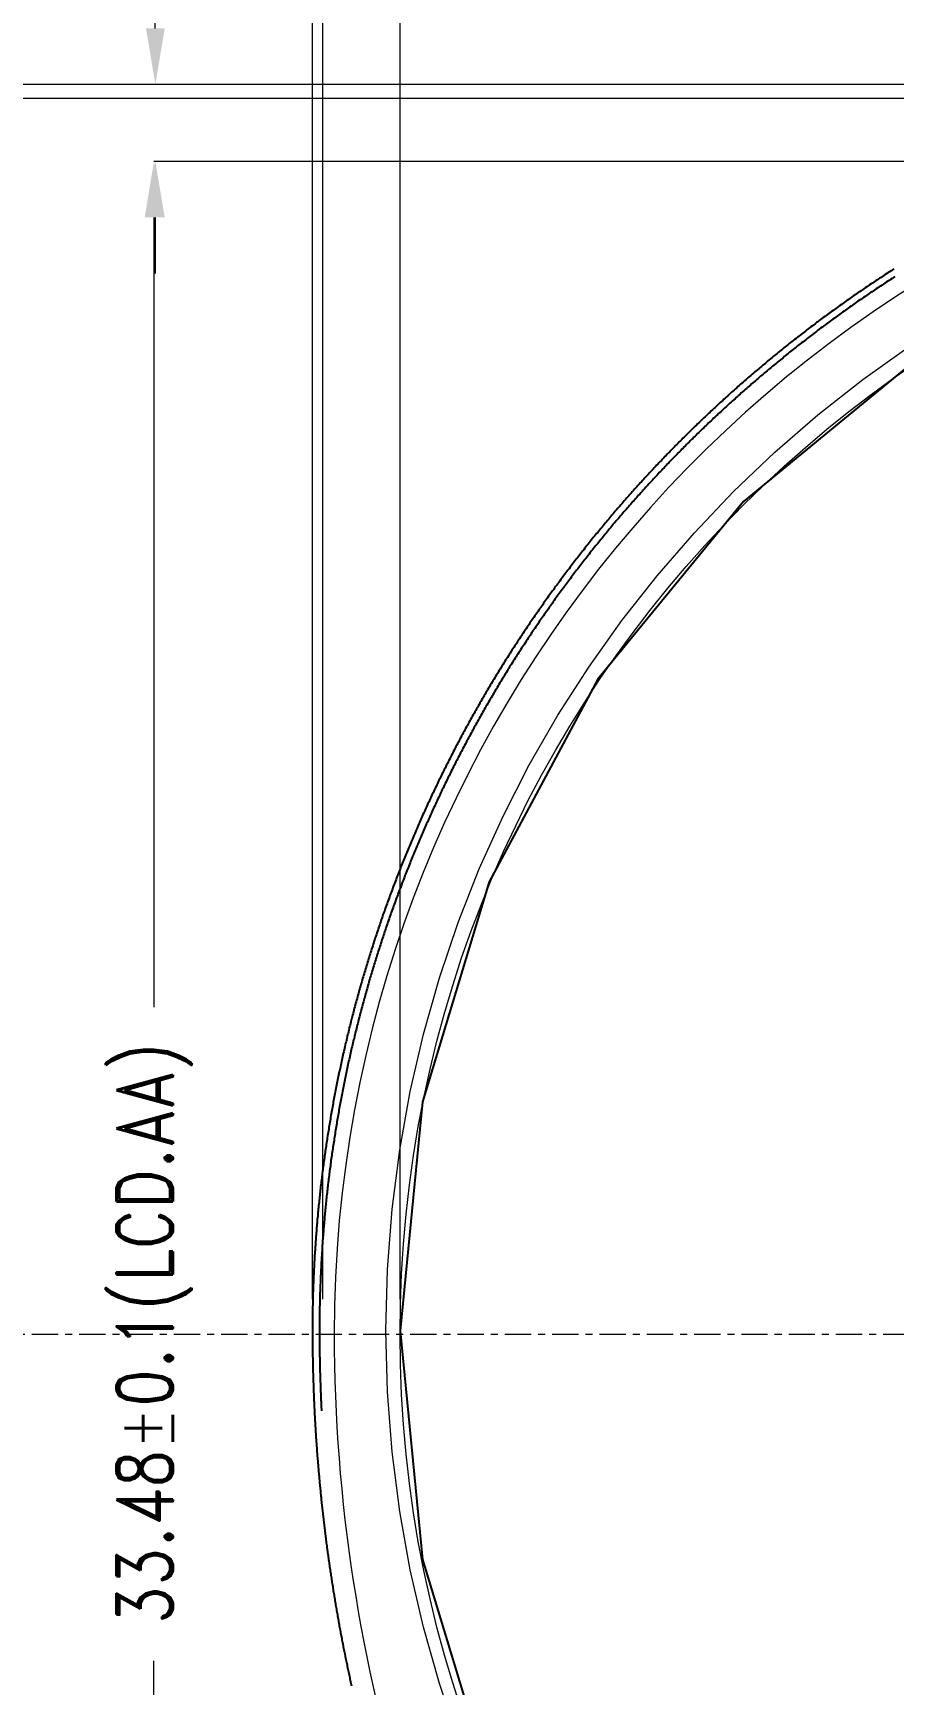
# Model space of a CAD drawing. Header units: millimetres. Extents: x 1292 to 2149, y -137 to 277.
# Drawn here: x 1327.52 to 1339.8, y 226.69 to 250.27 of the extents above; entities that cross this region are included whole.
import ezdxf

# ---------------------------------------------------------------- set-up
doc = ezdxf.new("R2010")
doc.units = ezdxf.units.MM
doc.header["$LTSCALE"] = 0.5
doc.linetypes.add('CENTER', pattern=[50.8, 31.75, -6.35, 6.35, -6.35])
doc.linetypes.add('CENTER2', pattern=[1.125, 0.75, -0.125, 0.125, -0.125])
doc.layers.get('0').update_dxf_attribs({"lineweight": 5})
doc.layers.get('Defpoints').update_dxf_attribs({"lineweight": 5})
doc.layers.add('Baseline.drawing', color=1, linetype='Continuous')
doc.layers.add('TFT_line.drawing', color=250, linetype='Continuous')
for name, color, linetype, lineweight in [('BLU', 2, 'Continuous', 5), ('DIM', 3, 'Continuous', 5), ('LCD', 4, 'Continuous', 5)]:
    doc.layers.add(name, color=color, linetype=linetype, lineweight=lineweight)
doc.styles.add('RD', font='ROMAND.shx', dxfattribs={"width": 0.8})
doc.dimstyles.new('DIM', dxfattribs={"dimtxt": 0.8, "dimasz": 0.8, "dimexe": 0, "dimexo": 0.5, "dimgap": 0.11, "dimtad": 0, "dimzin": 1, "dimdsep": 46, "dimtxsty": 'RD', "dimcen": 0, "dimclrd": 256, "dimclre": 256, "dimclrt": 256, "dimadec": 0, "dimazin": 0, "dimtm": 1e-09, "dimtfac": 1, "dimtofl": 0, "dimtmove": 0, "dimatfit": 3, "dimfxl": 1, "dimlwe": -1, "dimarcsym": 0})

# ---------------------------------------------------------------- blocks, each defined once
blk = doc.blocks.new('*D12')
at = {"layer": 'Defpoints', "color": 0, "lineweight": 5, "transparency": 16777216}
for p in [(1367.335, 255.292), (1331.655, 231.698), (1367.335, 231.698)]:
    blk.add_point(p, dxfattribs=at)
at = {"layer": 'DIM', "lineweight": 5, "transparency": 16777216}
for p, q in [((1331.655, 232.198), (1331.655, 255.292)), ((1332.455, 255.292), (1345.945, 255.292)), ((1366.535, 255.292), (1355.278, 255.292)), ((1367.335, 232.198), (1367.335, 255.292))]:
    blk.add_line(p, q, dxfattribs=at)
for points in [[(1332.455, 255.426), (1332.455, 255.159), (1331.655, 255.292)], [(1366.535, 255.426), (1366.535, 255.159), (1367.335, 255.292)]]:
    blk.add_solid(points, dxfattribs=at)
at = {"layer": 'DIM', "lineweight": 5, "transparency": 16777216, "insert": (1350.611, 255.292), "char_height": 0.8, "attachment_point": 5, "style": 'RD'}
blk.add_mtext('35.68±0.1(LCD.VA)', dxfattribs=at)
blk = doc.blocks.new('*D13')
at = {"layer": 'Defpoints', "color": 0, "lineweight": 5, "transparency": 16777216}
for p in [(1367.485, 257.793), (1331.505, 231.698), (1367.485, 231.698)]:
    blk.add_point(p, dxfattribs=at)
at = {"layer": 'DIM', "lineweight": 5, "transparency": 16777216}
for p, q in [((1331.505, 232.198), (1331.505, 257.793)), ((1332.305, 257.793), (1345.839, 257.793)), ((1366.685, 257.793), (1355.72, 257.793)), ((1367.485, 232.198), (1367.485, 257.793))]:
    blk.add_line(p, q, dxfattribs=at)
for points in [[(1332.305, 257.926), (1332.305, 257.659), (1331.505, 257.793)], [(1366.685, 257.926), (1366.685, 257.659), (1367.485, 257.793)]]:
    blk.add_solid(points, dxfattribs=at)
at = {"layer": 'DIM', "lineweight": 5, "transparency": 16777216, "insert": (1350.78, 257.793), "char_height": 0.8, "attachment_point": 5, "style": 'RD'}
blk.add_mtext('35.98±0.1(OUTLINE)', dxfattribs=at)
blk = doc.blocks.new('*D14')
at = {"layer": 'Defpoints', "color": 0, "lineweight": 5, "transparency": 16777216}
for p in [(1322.074, 249.536), (1349.495, 249.536), (1344.479, 211.676)]:
    blk.add_point(p, dxfattribs=at)
at = {"layer": 'DIM', "lineweight": 5, "transparency": 16777216}
for p, q in [((1348.995, 249.536), (1322.074, 249.536)), ((1322.074, 248.736), (1322.074, 236.616)), ((1322.074, 212.476), (1322.074, 226.735)), ((1343.979, 211.676), (1322.074, 211.676))]:
    blk.add_line(p, q, dxfattribs=at)
for points in [[(1321.941, 248.736), (1322.207, 248.736), (1322.074, 249.536)], [(1321.941, 212.476), (1322.207, 212.476), (1322.074, 211.676)]]:
    blk.add_solid(points, dxfattribs=at)
at = {"layer": 'DIM', "lineweight": 5, "transparency": 16777216, "insert": (1322.074, 231.676), "char_height": 0.8, "attachment_point": 5, "rotation": 90, "style": 'RD'}
blk.add_mtext('37.86±0.1(OUTLINE)', dxfattribs=at)
blk = doc.blocks.new('*D15')
at = {"layer": 'Defpoints', "color": 0, "lineweight": 5, "transparency": 16777216}
for p in [(1325.125, 249.338), (1349.495, 249.338), (1339.941, 213.858)]:
    blk.add_point(p, dxfattribs=at)
at = {"layer": 'DIM', "lineweight": 5, "transparency": 16777216}
for p, q in [((1348.995, 249.338), (1325.125, 249.338)), ((1325.125, 248.538), (1325.125, 237.11)), ((1325.125, 214.658), (1325.125, 227.777)), ((1339.441, 213.858), (1325.125, 213.858))]:
    blk.add_line(p, q, dxfattribs=at)
for points in [[(1324.991, 248.538), (1325.258, 248.538), (1325.125, 249.338)], [(1324.991, 214.658), (1325.258, 214.658), (1325.125, 213.858)]]:
    blk.add_solid(points, dxfattribs=at)
at = {"layer": 'DIM', "lineweight": 5, "transparency": 16777216, "insert": (1325.125, 232.444), "char_height": 0.8, "attachment_point": 5, "rotation": 90, "style": 'RD'}
blk.add_mtext('35.48±0.1(LCD.VA)', dxfattribs=at)
blk = doc.blocks.new('*D16')
at = {"layer": 'Defpoints', "color": 0, "lineweight": 5, "transparency": 16777216}
for p in [(1366.235, 252.235), (1332.755, 231.698), (1366.235, 231.698)]:
    blk.add_point(p, dxfattribs=at)
at = {"layer": 'DIM', "lineweight": 5, "transparency": 16777216}
for p, q in [((1332.755, 232.198), (1332.755, 252.235)), ((1333.555, 252.235), (1344.829, 252.235)), ((1365.435, 252.235), (1354.161, 252.235)), ((1366.235, 232.198), (1366.235, 252.235))]:
    blk.add_line(p, q, dxfattribs=at)
for points in [[(1333.555, 252.368), (1333.555, 252.101), (1332.755, 252.235)], [(1365.435, 252.368), (1365.435, 252.101), (1366.235, 252.235)]]:
    blk.add_solid(points, dxfattribs=at)
at = {"layer": 'DIM', "lineweight": 5, "transparency": 16777216, "insert": (1349.495, 252.235), "char_height": 0.8, "attachment_point": 5, "style": 'RD'}
blk.add_mtext('33.48±0.1(LCD.AA)', dxfattribs=at)
blk = doc.blocks.new('*D17')
at = {"layer": 'Defpoints', "color": 0, "lineweight": 5, "transparency": 16777216}
for p in [(1349.495, 248.438), (1329.244, 214.958), (1349.495, 214.958)]:
    blk.add_point(p, dxfattribs=at)
at = {"layer": 'DIM', "lineweight": 5, "transparency": 16777216}
for p, q in [((1348.995, 248.438), (1329.244, 248.438)), ((1329.244, 247.638), (1329.244, 236.364)), ((1329.244, 215.758), (1329.244, 227.032)), ((1348.995, 214.958), (1329.244, 214.958))]:
    blk.add_line(p, q, dxfattribs=at)
for points in [[(1329.111, 247.638), (1329.377, 247.638), (1329.244, 248.438)], [(1329.111, 215.758), (1329.377, 215.758), (1329.244, 214.958)]]:
    blk.add_solid(points, dxfattribs=at)
at = {"layer": 'DIM', "lineweight": 5, "transparency": 16777216, "insert": (1329.244, 231.698), "char_height": 0.8, "attachment_point": 5, "rotation": 90, "style": 'RD'}
blk.add_mtext('33.48±0.1(LCD.AA)', dxfattribs=at)
blk = doc.blocks.new('*D18')
at = {"layer": 'Defpoints', "color": 0, "lineweight": 5, "transparency": 16777216}
for p in [(1329.263, 249.536), (1349.495, 249.536), (1349.495, 248.438)]:
    blk.add_point(p, dxfattribs=at)
at = {"layer": 'DIM', "lineweight": 5, "transparency": 16777216}
for p, q in [((1329.263, 250.336), (1329.263, 251.334)), ((1348.995, 249.536), (1329.263, 249.536)), ((1348.995, 248.438), (1329.263, 248.438)), ((1329.263, 247.638), (1329.263, 246.838))]:
    blk.add_line(p, q, dxfattribs=at)
for points in [[(1329.13, 250.336), (1329.397, 250.336), (1329.263, 249.536)], [(1329.13, 247.638), (1329.397, 247.638), (1329.263, 248.438)]]:
    blk.add_solid(points, dxfattribs=at)
at = {"layer": 'DIM', "lineweight": 5, "transparency": 16777216, "insert": (1329.263, 252.389), "char_height": 0.8, "attachment_point": 5, "rotation": 90, "style": 'RD'}
blk.add_mtext('1.10', dxfattribs=at)

msp = doc.modelspace()

# ---------------------------------------------------------------- linework, layer by layer
at = {"color": 2, "ltscale": 0.2}
msp.add_lwpolyline([(1352.109, 249.178), (1346.881, 249.178, 0.038203), (1346.805, 249.172, 0.370152), (1331.815, 231.698, 0.152892), (1335.981, 218.445, 0.245447), (1344.189, 214.158), (1354.801, 214.158, 0.245447), (1363.008, 218.445, 0.152892), (1367.175, 231.698, 0.370152), (1352.185, 249.172, 0.038203)], format="xyb", close=True, dxfattribs=at)
at = {"color": 4, "ltscale": 0.2}
msp.add_circle((1349.495, 231.698), 16.74, dxfattribs=at)
at = {"layer": 'Baseline.drawing'}
for p, q in [((1340.195, 245.665), (1337.658, 243.583)), ((1337.658, 243.583), (1335.576, 241.046)), ((1335.576, 241.046), (1334.029, 238.152)), ((1334.029, 238.152), (1333.077, 235.012)), ((1333.077, 235.012), (1332.755, 231.746)), ((1332.755, 231.746), (1333.077, 228.48)), ((1333.077, 228.48), (1334.029, 225.34))]:
    msp.add_line(p, q, dxfattribs=at)
at = {"layer": 'BLU', "color": 5, "linetype": 'CENTER', "lineweight": 5, "ltscale": 10}
msp.add_circle((1349.495, 231.748), 16.94, dxfattribs=at)
at = {"layer": 'DIM', "lineweight": 5}
msp.add_lwpolyline([(1331.684, 230.558), (1331.684, 230.558)], dxfattribs=at)
at = {"layer": 'LCD', "color": 1, "linetype": 'CENTER2', "lineweight": 5}
msp.add_line((1324.802, 231.698), (1374.188, 231.698), dxfattribs=at)
at = {"layer": 'TFT_line.drawing', "color": 0}
for points in [[(1339.805, 246.903), (1339.784, 246.89), (1339.764, 246.877), (1339.743, 246.863), (1339.723, 246.85), (1339.702, 246.837), (1339.681, 246.823), (1339.661, 246.81), (1339.64, 246.797), (1339.62, 246.783), (1339.6, 246.77), (1339.579, 246.756), (1339.559, 246.743), (1339.538, 246.729), (1339.518, 246.716), (1339.497, 246.702), (1339.477, 246.688), (1339.457, 246.675), (1339.436, 246.661), (1339.416, 246.647), (1339.396, 246.634), (1339.376, 246.62), (1339.355, 246.606), (1339.335, 246.592), (1339.315, 246.578), (1339.295, 246.565), (1339.275, 246.551), (1339.254, 246.537), (1339.234, 246.523), (1339.214, 246.509), (1339.194, 246.495), (1339.174, 246.481), (1339.154, 246.467), (1339.134, 246.453), (1339.114, 246.439), (1339.094, 246.424), (1339.074, 246.41), (1339.054, 246.396), (1339.034, 246.382), (1339.014, 246.368), (1338.994, 246.353), (1338.974, 246.339), (1338.955, 246.325), (1338.935, 246.31), (1338.915, 246.296), (1338.895, 246.281), (1338.875, 246.267), (1338.856, 246.253), (1338.836, 246.238), (1338.816, 246.224), (1338.796, 246.209), (1338.777, 246.194), (1338.757, 246.18), (1338.737, 246.165), (1338.718, 246.15), (1338.698, 246.136), (1338.679, 246.121), (1338.659, 246.106), (1338.64, 246.092), (1338.62, 246.077), (1338.601, 246.062), (1338.581, 246.047), (1338.562, 246.032), (1338.542, 246.017), (1338.523, 246.002), (1338.503, 245.987), (1338.484, 245.973), (1338.465, 245.957), (1338.445, 245.942), (1338.426, 245.927), (1338.407, 245.912), (1338.387, 245.897), (1338.368, 245.882), (1338.349, 245.867), (1338.33, 245.852), (1338.311, 245.837), (1338.291, 245.821), (1338.272, 245.806), (1338.253, 245.791), (1338.234, 245.775), (1338.215, 245.76), (1338.196, 245.745), (1338.177, 245.729), (1338.158, 245.714), (1338.139, 245.698), (1338.12, 245.683), (1338.101, 245.667), (1338.082, 245.652), (1338.063, 245.636), (1338.044, 245.621), (1338.025, 245.605), (1338.006, 245.59), (1337.987, 245.574), (1337.969, 245.558), (1337.95, 245.543), (1337.931, 245.527), (1337.912, 245.511), (1337.894, 245.495), (1337.875, 245.479), (1337.856, 245.464), (1337.837, 245.448), (1337.819, 245.432), (1337.8, 245.416), (1337.782, 245.4), (1337.763, 245.384), (1337.744, 245.368), (1337.726, 245.352), (1337.707, 245.336), (1337.689, 245.32), (1337.67, 245.304), (1337.652, 245.288), (1337.634, 245.272), (1337.615, 245.256), (1337.597, 245.239), (1337.578, 245.223), (1337.56, 245.207), (1337.542, 245.191), (1337.524, 245.174), (1337.505, 245.158), (1337.487, 245.142), (1337.469, 245.125), (1337.451, 245.109), (1337.432, 245.093), (1337.414, 245.076), (1337.396, 245.06), (1337.378, 245.043), (1337.36, 245.027), (1337.342, 245.01), (1337.324, 244.994), (1337.306, 244.977), (1337.288, 244.96), (1337.27, 244.944), (1337.252, 244.927), (1337.234, 244.91), (1337.216, 244.894), (1337.198, 244.877), (1337.18, 244.86), (1337.162, 244.843), (1337.145, 244.827), (1337.127, 244.81), (1337.109, 244.793), (1337.091, 244.776), (1337.073, 244.759), (1337.056, 244.742), (1337.038, 244.725), (1337.02, 244.708), (1337.003, 244.691), (1336.985, 244.674), (1336.968, 244.657), (1336.95, 244.64), (1336.933, 244.623), (1336.915, 244.606), (1336.898, 244.589), (1336.88, 244.572), (1336.863, 244.555), (1336.845, 244.537), (1336.828, 244.52), (1336.81, 244.503), (1336.793, 244.486), (1336.776, 244.468), (1336.758, 244.451), (1336.741, 244.434), (1336.724, 244.416), (1336.707, 244.399), (1336.689, 244.381), (1336.672, 244.364), (1336.655, 244.346), (1336.638, 244.329), (1336.621, 244.311), (1336.604, 244.294), (1336.587, 244.276), (1336.57, 244.259), (1336.553, 244.241), (1336.536, 244.224), (1336.519, 244.206), (1336.502, 244.188), (1336.485, 244.17), (1336.468, 244.153), (1336.451, 244.135), (1336.434, 244.117), (1336.417, 244.1), (1336.4, 244.082), (1336.384, 244.064), (1336.367, 244.046), (1336.35, 244.028), (1336.333, 244.01), (1336.317, 243.992), (1336.3, 243.974), (1336.283, 243.956), (1336.267, 243.938), (1336.25, 243.92), (1336.234, 243.902), (1336.217, 243.884), (1336.201, 243.866), (1336.184, 243.848), (1336.168, 243.83), (1336.151, 243.812), (1336.135, 243.794), (1336.118, 243.775), (1336.102, 243.757), (1336.086, 243.739), (1336.069, 243.721), (1336.053, 243.702), (1336.037, 243.684), (1336.021, 243.666), (1336.004, 243.647), (1335.988, 243.629), (1335.972, 243.611), (1335.956, 243.592), (1335.94, 243.574), (1335.924, 243.555), (1335.908, 243.537), (1335.892, 243.518), (1335.876, 243.5), (1335.86, 243.481), (1335.844, 243.463), (1335.828, 243.444), (1335.812, 243.425), (1335.796, 243.407), (1335.78, 243.388), (1335.764, 243.369), (1335.748, 243.351), (1335.733, 243.332), (1335.717, 243.313), (1335.701, 243.294), (1335.685, 243.276), (1335.67, 243.257), (1335.654, 243.238), (1335.638, 243.219), (1335.623, 243.2), (1335.607, 243.181), (1335.592, 243.162), (1335.576, 243.143), (1335.561, 243.125), (1335.545, 243.106), (1335.53, 243.087), (1335.514, 243.068), (1335.499, 243.049), (1335.484, 243.029), (1335.468, 243.01), (1335.453, 242.991), (1335.438, 242.972), (1335.422, 242.953), (1335.407, 242.934), (1335.392, 242.915), (1335.377, 242.895), (1335.361, 242.876), (1335.346, 242.857), (1335.331, 242.838), (1335.316, 242.818), (1335.301, 242.799), (1335.286, 242.78), (1335.271, 242.76), (1335.256, 242.741), (1335.241, 242.722), (1335.226, 242.702), (1335.211, 242.683), (1335.196, 242.663), (1335.182, 242.644), (1335.167, 242.624), (1335.152, 242.605), (1335.137, 242.585), (1335.122, 242.566), (1335.108, 242.546), (1335.093, 242.527), (1335.078, 242.507), (1335.064, 242.487), (1335.049, 242.468), (1335.034, 242.448), (1335.02, 242.428), (1335.005, 242.409), (1334.991, 242.389), (1334.976, 242.369), (1334.962, 242.349), (1334.948, 242.329), (1334.933, 242.31), (1334.919, 242.29), (1334.904, 242.27), (1334.89, 242.25), (1334.876, 242.23), (1334.862, 242.21), (1334.847, 242.19), (1334.833, 242.17), (1334.819, 242.15), (1334.805, 242.13), (1334.791, 242.11), (1334.777, 242.09), (1334.763, 242.07), (1334.748, 242.05), (1334.734, 242.03), (1334.72, 242.01), (1334.707, 241.99), (1334.693, 241.97), (1334.679, 241.95), (1334.665, 241.929), (1334.651, 241.909), (1334.637, 241.889), (1334.623, 241.869), (1334.61, 241.849), (1334.596, 241.828), (1334.582, 241.808), (1334.568, 241.788), (1334.555, 241.767), (1334.541, 241.747), (1334.528, 241.727), (1334.514, 241.706), (1334.5, 241.686), (1334.487, 241.665), (1334.473, 241.645), (1334.46, 241.625), (1334.446, 241.604), (1334.433, 241.584), (1334.42, 241.563), (1334.406, 241.543), (1334.393, 241.522), (1334.38, 241.501), (1334.367, 241.481), (1334.353, 241.46), (1334.34, 241.44), (1334.327, 241.419), (1334.314, 241.398), (1334.301, 241.378), (1334.287, 241.357), (1334.274, 241.336), (1334.261, 241.316), (1334.248, 241.295), (1334.235, 241.274), (1334.222, 241.253), (1334.209, 241.232), (1334.197, 241.212), (1334.184, 241.191), (1334.171, 241.17), (1334.158, 241.149), (1334.145, 241.128), (1334.132, 241.107), (1334.12, 241.086), (1334.107, 241.065), (1334.094, 241.044), (1334.082, 241.023), (1334.069, 241.002), (1334.057, 240.981), (1334.044, 240.96), (1334.031, 240.939), (1334.019, 240.918), (1334.006, 240.897), (1333.994, 240.876), (1333.982, 240.855), (1333.969, 240.834), (1333.957, 240.813), (1333.945, 240.792), (1333.932, 240.77), (1333.92, 240.749), (1333.908, 240.728), (1333.896, 240.707), (1333.883, 240.685), (1333.871, 240.664), (1333.859, 240.643), (1333.847, 240.622), (1333.835, 240.6), (1333.823, 240.579), (1333.811, 240.558), (1333.799, 240.536), (1333.787, 240.515), (1333.775, 240.494), (1333.763, 240.472), (1333.751, 240.451), (1333.739, 240.429), (1333.728, 240.408), (1333.716, 240.386), (1333.704, 240.365), (1333.692, 240.343), (1333.681, 240.322), (1333.669, 240.3), (1333.657, 240.279), (1333.646, 240.257), (1333.634, 240.236), (1333.623, 240.214), (1333.611, 240.192), (1333.6, 240.171), (1333.588, 240.149), (1333.577, 240.127), (1333.565, 240.106), (1333.554, 240.084), (1333.543, 240.062), (1333.531, 240.041), (1333.52, 240.019), (1333.509, 239.997), (1333.498, 239.975), (1333.486, 239.954), (1333.475, 239.932), (1333.464, 239.91), (1333.453, 239.888), (1333.442, 239.866), (1333.431, 239.844), (1333.42, 239.823), (1333.409, 239.801), (1333.398, 239.779), (1333.387, 239.757), (1333.376, 239.735), (1333.365, 239.713), (1333.354, 239.691), (1333.344, 239.669), (1333.333, 239.647), (1333.322, 239.625), (1333.311, 239.603), (1333.301, 239.581), (1333.29, 239.559), (1333.279, 239.537), (1333.269, 239.515), (1333.258, 239.493), (1333.248, 239.47), (1333.237, 239.448), (1333.227, 239.426), (1333.216, 239.404), (1333.206, 239.382), (1333.196, 239.36), (1333.185, 239.337), (1333.175, 239.315), (1333.165, 239.293), (1333.154, 239.271), (1333.144, 239.249), (1333.134, 239.226), (1333.124, 239.204), (1333.114, 239.182), (1333.104, 239.159), (1333.093, 239.137), (1333.083, 239.115), (1333.073, 239.092), (1333.063, 239.07), (1333.053, 239.048), (1333.044, 239.025), (1333.034, 239.003), (1333.024, 238.98), (1333.014, 238.958), (1333.004, 238.936), (1332.994, 238.913), (1332.985, 238.891), (1332.975, 238.868), (1332.965, 238.846), (1332.956, 238.823), (1332.946, 238.801), (1332.936, 238.778), (1332.927, 238.756), (1332.917, 238.733), (1332.908, 238.71), (1332.898, 238.688), (1332.889, 238.665), (1332.879, 238.643), (1332.87, 238.62), (1332.861, 238.597), (1332.851, 238.575), (1332.842, 238.552), (1332.833, 238.529), (1332.824, 238.507), (1332.815, 238.484), (1332.805, 238.461), (1332.796, 238.439), (1332.787, 238.416), (1332.778, 238.393), (1332.769, 238.37), (1332.76, 238.348), (1332.751, 238.325), (1332.742, 238.302), (1332.733, 238.279), (1332.724, 238.256), (1332.715, 238.233), (1332.707, 238.211), (1332.698, 238.188), (1332.689, 238.165), (1332.68, 238.142), (1332.672, 238.119), (1332.663, 238.096), (1332.654, 238.073), (1332.646, 238.05), (1332.637, 238.027), (1332.629, 238.004), (1332.62, 237.982), (1332.612, 237.958), (1332.603, 237.935), (1332.595, 237.912), (1332.586, 237.889), (1332.578, 237.866), (1332.57, 237.843), (1332.562, 237.82), (1332.553, 237.797), (1332.545, 237.774), (1332.537, 237.751), (1332.529, 237.728), (1332.521, 237.705), (1332.512, 237.682), (1332.504, 237.659), (1332.496, 237.636), (1332.488, 237.612), (1332.48, 237.589), (1332.472, 237.566), (1332.465, 237.543), (1332.457, 237.52), (1332.449, 237.497), (1332.441, 237.473), (1332.433, 237.45), (1332.425, 237.427), (1332.418, 237.404), (1332.41, 237.38), (1332.402, 237.357), (1332.395, 237.334), (1332.387, 237.311), (1332.38, 237.287), (1332.372, 237.264), (1332.365, 237.241), (1332.357, 237.217), (1332.35, 237.194), (1332.342, 237.171), (1332.335, 237.147), (1332.328, 237.124), (1332.32, 237.101), (1332.313, 237.077), (1332.306, 237.054), (1332.299, 237.03), (1332.291, 237.007), (1332.284, 236.984), (1332.277, 236.96), (1332.27, 236.937), (1332.263, 236.913), (1332.256, 236.89), (1332.249, 236.866), (1332.242, 236.843), (1332.235, 236.819), (1332.228, 236.796), (1332.221, 236.772), (1332.215, 236.749), (1332.208, 236.725), (1332.201, 236.702), (1332.194, 236.678), (1332.188, 236.655), (1332.181, 236.631), (1332.174, 236.607), (1332.168, 236.584), (1332.161, 236.56), (1332.155, 236.537), (1332.148, 236.513), (1332.142, 236.489), (1332.135, 236.466), (1332.129, 236.442), (1332.122, 236.418), (1332.116, 236.395), (1332.11, 236.371), (1332.103, 236.347), (1332.097, 236.324), (1332.091, 236.3), (1332.085, 236.276), (1332.079, 236.253), (1332.073, 236.229), (1332.066, 236.205), (1332.06, 236.182), (1332.054, 236.158), (1332.048, 236.134), (1332.042, 236.11), (1332.036, 236.087), (1332.031, 236.063), (1332.025, 236.039), (1332.019, 236.015), (1332.013, 235.991), (1332.007, 235.968), (1332.002, 235.944), (1331.996, 235.92), (1331.99, 235.896), (1331.985, 235.872), (1331.979, 235.849), (1331.973, 235.825), (1331.968, 235.801), (1331.962, 235.777), (1331.957, 235.753), (1331.951, 235.729), (1331.946, 235.705), (1331.941, 235.681), (1331.935, 235.657), (1331.93, 235.634), (1331.925, 235.61), (1331.92, 235.586), (1331.914, 235.562), (1331.909, 235.538), (1331.904, 235.514), (1331.899, 235.49), (1331.894, 235.466), (1331.889, 235.442), (1331.884, 235.418), (1331.879, 235.394), (1331.874, 235.37), (1331.869, 235.346), (1331.864, 235.322), (1331.859, 235.298), (1331.854, 235.274), (1331.85, 235.25), (1331.845, 235.226), (1331.84, 235.202), (1331.835, 235.178), (1331.831, 235.154), (1331.826, 235.13), (1331.821, 235.106), (1331.817, 235.082), (1331.812, 235.058), (1331.808, 235.034), (1331.803, 235.009), (1331.799, 234.985), (1331.795, 234.961), (1331.79, 234.937), (1331.786, 234.913), (1331.782, 234.889), (1331.777, 234.865), (1331.773, 234.841), (1331.769, 234.817), (1331.765, 234.792), (1331.761, 234.768), (1331.757, 234.744), (1331.753, 234.72), (1331.748, 234.696), (1331.744, 234.672), (1331.74, 234.648), (1331.737, 234.623), (1331.733, 234.599), (1331.729, 234.575), (1331.725, 234.551), (1331.721, 234.527), (1331.717, 234.502), (1331.714, 234.478), (1331.71, 234.454), (1331.706, 234.43), (1331.703, 234.406), (1331.699, 234.381), (1331.695, 234.357), (1331.692, 234.333), (1331.688, 234.309), (1331.685, 234.284), (1331.682, 234.26), (1331.678, 234.236), (1331.675, 234.212), (1331.671, 234.187), (1331.668, 234.163), (1331.665, 234.139), (1331.662, 234.115), (1331.658, 234.09), (1331.655, 234.066), (1331.652, 234.042), (1331.649, 234.018), (1331.646, 233.993), (1331.643, 233.969), (1331.64, 233.945), (1331.637, 233.92), (1331.634, 233.896), (1331.631, 233.872), (1331.628, 233.847), (1331.625, 233.823), (1331.622, 233.799), (1331.62, 233.774), (1331.617, 233.75), (1331.614, 233.726), (1331.612, 233.701), (1331.609, 233.677), (1331.606, 233.653), (1331.604, 233.628), (1331.601, 233.604), (1331.599, 233.579), (1331.596, 233.555), (1331.594, 233.531), (1331.591, 233.506), (1331.589, 233.482), (1331.587, 233.458), (1331.584, 233.433), (1331.582, 233.409), (1331.58, 233.384), (1331.578, 233.36), (1331.575, 233.336), (1331.573, 233.311), (1331.571, 233.287), (1331.569, 233.262), (1331.567, 233.238), (1331.565, 233.214), (1331.563, 233.189), (1331.561, 233.165), (1331.559, 233.14), (1331.557, 233.116), (1331.555, 233.092), (1331.554, 233.067), (1331.552, 233.043), (1331.55, 233.018), (1331.548, 232.994), (1331.547, 232.969), (1331.545, 232.945), (1331.543, 232.921), (1331.542, 232.896), (1331.54, 232.872), (1331.539, 232.847), (1331.537, 232.823), (1331.536, 232.798), (1331.534, 232.774), (1331.533, 232.749), (1331.532, 232.725), (1331.53, 232.701), (1331.529, 232.676), (1331.528, 232.652), (1331.527, 232.627), (1331.525, 232.603), (1331.524, 232.578), (1331.523, 232.554), (1331.522, 232.529), (1331.521, 232.505), (1331.52, 232.48), (1331.519, 232.456), (1331.518, 232.431), (1331.517, 232.407), (1331.516, 232.382), (1331.515, 232.358), (1331.515, 232.334), (1331.514, 232.309), (1331.513, 232.285), (1331.512, 232.26), (1331.512, 232.236), (1331.511, 232.211), (1331.51, 232.187), (1331.51, 232.162), (1331.509, 232.138), (1331.509, 232.113), (1331.508, 232.089), (1331.508, 232.064), (1331.507, 232.04), (1331.507, 232.015), (1331.507, 231.991), (1331.506, 231.966), (1331.506, 231.942), (1331.506, 231.917), (1331.506, 231.893), (1331.505, 231.868), (1331.505, 231.844), (1331.505, 231.819), (1331.505, 231.795), (1331.505, 231.77), (1331.505, 231.746), (1331.505, 231.725), (1331.505, 231.705), (1331.505, 231.685), (1331.505, 231.664), (1331.505, 231.644), (1331.505, 231.624), (1331.506, 231.603), (1331.506, 231.583), (1331.506, 231.562), (1331.506, 231.542), (1331.506, 231.522), (1331.506, 231.501), (1331.507, 231.481), (1331.507, 231.461), (1331.507, 231.44), (1331.508, 231.42), (1331.508, 231.4), (1331.508, 231.379), (1331.509, 231.359), (1331.509, 231.338), (1331.509, 231.318), (1331.51, 231.298), (1331.51, 231.277), (1331.511, 231.257), (1331.511, 231.237), (1331.511, 231.216), (1331.512, 231.196), (1331.512, 231.176), (1331.513, 231.155), (1331.514, 231.135), (1331.514, 231.115), (1331.515, 231.094), (1331.515, 231.074), (1331.516, 231.054), (1331.517, 231.033), (1331.517, 231.013), (1331.518, 230.993), (1331.519, 230.972), (1331.519, 230.952), (1331.52, 230.932), (1331.521, 230.911), (1331.521, 230.891), (1331.522, 230.871), (1331.523, 230.85), (1331.524, 230.83), (1331.525, 230.809), (1331.525, 230.789), (1331.526, 230.769), (1331.527, 230.748), (1331.528, 230.728), (1331.529, 230.708), (1331.53, 230.688), (1331.531, 230.667), (1331.532, 230.647), (1331.533, 230.626), (1331.534, 230.606), (1331.534, 230.598)], [(1331.534, 230.596), (1331.535, 230.586), (1331.536, 230.565), (1331.537, 230.545), (1331.538, 230.525), (1331.539, 230.504), (1331.54, 230.484), (1331.541, 230.464), (1331.542, 230.443), (1331.544, 230.423), (1331.545, 230.403), (1331.546, 230.383), (1331.547, 230.362), (1331.548, 230.342), (1331.55, 230.322), (1331.551, 230.301), (1331.552, 230.281), (1331.554, 230.261), (1331.555, 230.24), (1331.556, 230.22), (1331.558, 230.2), (1331.559, 230.179), (1331.56, 230.159), (1331.562, 230.139), (1331.563, 230.118), (1331.565, 230.098), (1331.566, 230.078), (1331.567, 230.057), (1331.569, 230.037), (1331.57, 230.017), (1331.572, 229.997), (1331.574, 229.976), (1331.575, 229.956), (1331.577, 229.936), (1331.578, 229.915), (1331.58, 229.895), (1331.582, 229.875), (1331.583, 229.855), (1331.585, 229.834), (1331.587, 229.814), (1331.588, 229.794), (1331.59, 229.773), (1331.592, 229.753), (1331.593, 229.733), (1331.595, 229.713), (1331.597, 229.692), (1331.599, 229.672), (1331.601, 229.652), (1331.602, 229.631), (1331.604, 229.611), (1331.606, 229.591), (1331.608, 229.571), (1331.61, 229.55), (1331.612, 229.53), (1331.614, 229.51), (1331.616, 229.49), (1331.618, 229.469), (1331.62, 229.449), (1331.622, 229.429), (1331.624, 229.408), (1331.626, 229.388), (1331.628, 229.368), (1331.63, 229.348), (1331.632, 229.327), (1331.634, 229.307), (1331.636, 229.287), (1331.639, 229.267), (1331.641, 229.247), (1331.643, 229.226), (1331.645, 229.206), (1331.647, 229.186), (1331.65, 229.166), (1331.652, 229.145), (1331.654, 229.125), (1331.657, 229.105), (1331.659, 229.085), (1331.661, 229.064), (1331.664, 229.044), (1331.666, 229.024), (1331.668, 229.004), (1331.671, 228.984), (1331.673, 228.963), (1331.676, 228.943), (1331.678, 228.923), (1331.68, 228.903), (1331.683, 228.882), (1331.685, 228.862), (1331.688, 228.842), (1331.691, 228.822), (1331.693, 228.802), (1331.696, 228.781), (1331.698, 228.761), (1331.701, 228.741), (1331.703, 228.721), (1331.706, 228.701), (1331.709, 228.681), (1331.711, 228.66), (1331.717, 228.62), (1331.72, 228.6), (1331.722, 228.58), (1331.725, 228.56), (1331.728, 228.539), (1331.731, 228.519), (1331.734, 228.499), (1331.736, 228.479), (1331.739, 228.459), (1331.742, 228.439), (1331.745, 228.418), (1331.748, 228.398), (1331.751, 228.378), (1331.754, 228.358), (1331.757, 228.338), (1331.76, 228.318), (1331.763, 228.298), (1331.766, 228.277), (1331.769, 228.257), (1331.772, 228.237), (1331.775, 228.217), (1331.778, 228.197), (1331.781, 228.177), (1331.784, 228.157), (1331.787, 228.137), (1331.79, 228.117), (1331.794, 228.096), (1331.797, 228.076), (1331.8, 228.056), (1331.803, 228.036), (1331.806, 228.016), (1331.81, 227.996), (1331.813, 227.976), (1331.816, 227.956), (1331.82, 227.936), (1331.823, 227.915), (1331.826, 227.895), (1331.83, 227.875), (1331.833, 227.855), (1331.836, 227.835), (1331.84, 227.815), (1331.843, 227.795), (1331.847, 227.775), (1331.85, 227.755), (1331.854, 227.735), (1331.857, 227.715), (1331.861, 227.695), (1331.864, 227.675), (1331.868, 227.655), (1331.871, 227.635), (1331.875, 227.615), (1331.878, 227.594), (1331.882, 227.575), (1331.886, 227.554), (1331.889, 227.534), (1331.893, 227.514), (1331.897, 227.494), (1331.9, 227.474), (1331.904, 227.454), (1331.908, 227.434), (1331.912, 227.414), (1331.915, 227.394), (1331.919, 227.374), (1331.923, 227.354), (1331.927, 227.334), (1331.931, 227.314), (1331.935, 227.294), (1331.938, 227.274), (1331.942, 227.254), (1331.946, 227.234), (1331.95, 227.214), (1331.954, 227.194), (1331.958, 227.174), (1331.962, 227.155), (1331.966, 227.135), (1331.974, 227.095), (1331.978, 227.075), (1331.982, 227.055), (1331.986, 227.035), (1331.99, 227.015), (1331.995, 226.995), (1331.999, 226.975), (1332.003, 226.955), (1332.007, 226.935), (1332.011, 226.915), (1332.015, 226.895), (1332.02, 226.875), (1332.024, 226.856), (1332.028, 226.836), (1332.032, 226.816), (1332.037, 226.796), (1332.041, 226.776), (1332.045, 226.756), (1332.05, 226.736), (1332.054, 226.716), (1332.058, 226.696), (1332.063, 226.676)]]:
    msp.add_lwpolyline(points, dxfattribs=at)
at = {"layer": 'TFT_line.drawing', "color": 5}
msp.add_lwpolyline([(1339.818, 246.793), (1339.797, 246.779), (1339.777, 246.766), (1339.756, 246.753), (1339.736, 246.74), (1339.716, 246.726), (1339.695, 246.713), (1339.675, 246.7), (1339.655, 246.686), (1339.634, 246.673), (1339.614, 246.659), (1339.594, 246.646), (1339.573, 246.632), (1339.553, 246.619), (1339.533, 246.605), (1339.513, 246.592), (1339.492, 246.578), (1339.472, 246.565), (1339.452, 246.551), (1339.432, 246.537), (1339.412, 246.524), (1339.392, 246.51), (1339.372, 246.496), (1339.352, 246.482), (1339.331, 246.468), (1339.311, 246.455), (1339.291, 246.441), (1339.271, 246.427), (1339.251, 246.413), (1339.231, 246.399), (1339.212, 246.385), (1339.192, 246.371), (1339.172, 246.357), (1339.152, 246.343), (1339.132, 246.329), (1339.112, 246.315), (1339.092, 246.3), (1339.072, 246.286), (1339.053, 246.272), (1339.033, 246.258), (1339.013, 246.244), (1338.993, 246.229), (1338.974, 246.215), (1338.954, 246.201), (1338.934, 246.186), (1338.915, 246.172), (1338.895, 246.157), (1338.876, 246.143), (1338.856, 246.129), (1338.836, 246.114), (1338.817, 246.1), (1338.797, 246.085), (1338.778, 246.07), (1338.758, 246.056), (1338.739, 246.041), (1338.719, 246.027), (1338.7, 246.012), (1338.68, 245.997), (1338.661, 245.982), (1338.642, 245.968), (1338.622, 245.953), (1338.603, 245.938), (1338.584, 245.923), (1338.564, 245.908), (1338.545, 245.893), (1338.526, 245.878), (1338.507, 245.864), (1338.487, 245.849), (1338.468, 245.834), (1338.449, 245.819), (1338.43, 245.804), (1338.411, 245.788), (1338.392, 245.773), (1338.373, 245.758), (1338.354, 245.743), (1338.335, 245.728), (1338.316, 245.713), (1338.297, 245.697), (1338.278, 245.682), (1338.259, 245.667), (1338.24, 245.652), (1338.221, 245.636), (1338.202, 245.621), (1338.183, 245.605), (1338.164, 245.59), (1338.145, 245.575), (1338.126, 245.559), (1338.108, 245.544), (1338.089, 245.528), (1338.07, 245.513), (1338.051, 245.497), (1338.033, 245.481), (1338.014, 245.466), (1337.995, 245.45), (1337.977, 245.435), (1337.958, 245.419), (1337.939, 245.403), (1337.921, 245.387), (1337.902, 245.372), (1337.884, 245.356), (1337.865, 245.34), (1337.847, 245.324), (1337.828, 245.308), (1337.81, 245.292), (1337.791, 245.276), (1337.773, 245.261), (1337.755, 245.245), (1337.736, 245.229), (1337.718, 245.213), (1337.7, 245.196), (1337.681, 245.18), (1337.663, 245.164), (1337.645, 245.148), (1337.626, 245.132), (1337.608, 245.116), (1337.59, 245.1), (1337.572, 245.083), (1337.554, 245.067), (1337.536, 245.051), (1337.518, 245.035), (1337.499, 245.018), (1337.481, 245.002), (1337.463, 244.986), (1337.445, 244.969), (1337.427, 244.953), (1337.409, 244.936), (1337.391, 244.92), (1337.374, 244.903), (1337.356, 244.887), (1337.338, 244.87), (1337.32, 244.854), (1337.302, 244.837), (1337.284, 244.821), (1337.266, 244.804), (1337.249, 244.787), (1337.231, 244.771), (1337.213, 244.754), (1337.195, 244.737), (1337.178, 244.72), (1337.16, 244.704), (1337.143, 244.687), (1337.125, 244.67), (1337.107, 244.653), (1337.09, 244.636), (1337.072, 244.619), (1337.055, 244.602), (1337.037, 244.586), (1337.02, 244.569), (1337.002, 244.552), (1336.985, 244.535), (1336.968, 244.517), (1336.95, 244.5), (1336.933, 244.483), (1336.915, 244.466), (1336.898, 244.449), (1336.881, 244.432), (1336.864, 244.415), (1336.846, 244.398), (1336.829, 244.38), (1336.812, 244.363), (1336.795, 244.346), (1336.778, 244.328), (1336.761, 244.311), (1336.743, 244.294), (1336.726, 244.276), (1336.709, 244.259), (1336.692, 244.242), (1336.675, 244.224), (1336.658, 244.207), (1336.641, 244.189), (1336.624, 244.172), (1336.608, 244.154), (1336.591, 244.137), (1336.574, 244.119), (1336.557, 244.101), (1336.54, 244.084), (1336.523, 244.066), (1336.507, 244.048), (1336.49, 244.031), (1336.473, 244.013), (1336.456, 243.995), (1336.44, 243.978), (1336.423, 243.96), (1336.407, 243.942), (1336.39, 243.924), (1336.373, 243.906), (1336.357, 243.888), (1336.34, 243.871), (1336.324, 243.853), (1336.307, 243.835), (1336.291, 243.817), (1336.275, 243.799), (1336.258, 243.781), (1336.242, 243.763), (1336.225, 243.745), (1336.209, 243.727), (1336.193, 243.708), (1336.177, 243.69), (1336.16, 243.672), (1336.144, 243.654), (1336.128, 243.636), (1336.112, 243.618), (1336.096, 243.599), (1336.079, 243.581), (1336.063, 243.563), (1336.047, 243.545), (1336.031, 243.526), (1336.015, 243.508), (1335.999, 243.49), (1335.983, 243.471), (1335.967, 243.453), (1335.951, 243.434), (1335.935, 243.416), (1335.92, 243.397), (1335.904, 243.379), (1335.888, 243.36), (1335.872, 243.342), (1335.856, 243.323), (1335.841, 243.305), (1335.825, 243.286), (1335.809, 243.268), (1335.793, 243.249), (1335.778, 243.23), (1335.762, 243.212), (1335.747, 243.193), (1335.731, 243.174), (1335.715, 243.155), (1335.7, 243.137), (1335.684, 243.118), (1335.669, 243.099), (1335.654, 243.08), (1335.638, 243.061), (1335.623, 243.042), (1335.607, 243.024), (1335.592, 243.005), (1335.577, 242.986), (1335.561, 242.967), (1335.546, 242.948), (1335.531, 242.929), (1335.516, 242.91), (1335.5, 242.891), (1335.485, 242.872), (1335.47, 242.853), (1335.455, 242.833), (1335.44, 242.814), (1335.425, 242.795), (1335.41, 242.776), (1335.395, 242.757), (1335.38, 242.738), (1335.365, 242.718), (1335.35, 242.699), (1335.335, 242.68), (1335.32, 242.661), (1335.305, 242.641), (1335.291, 242.622), (1335.276, 242.603), (1335.261, 242.583), (1335.246, 242.564), (1335.232, 242.544), (1335.217, 242.525), (1335.202, 242.506), (1335.188, 242.486), (1335.173, 242.467), (1335.158, 242.447), (1335.144, 242.428), (1335.129, 242.408), (1335.115, 242.388), (1335.1, 242.369), (1335.086, 242.349), (1335.072, 242.33), (1335.057, 242.31), (1335.043, 242.29), (1335.028, 242.271), (1335.014, 242.251), (1335, 242.231), (1334.986, 242.211), (1334.971, 242.192), (1334.957, 242.172), (1334.943, 242.152), (1334.929, 242.132), (1334.915, 242.112), (1334.901, 242.093), (1334.886, 242.073), (1334.872, 242.053), (1334.858, 242.033), (1334.844, 242.013), (1334.83, 241.993), (1334.817, 241.973), (1334.803, 241.953), (1334.789, 241.933), (1334.775, 241.913), (1334.761, 241.893), (1334.747, 241.873), (1334.733, 241.853), (1334.72, 241.833), (1334.706, 241.813), (1334.692, 241.792), (1334.679, 241.772), (1334.665, 241.752), (1334.651, 241.732), (1334.638, 241.712), (1334.624, 241.691), (1334.611, 241.671), (1334.597, 241.651), (1334.584, 241.631), (1334.57, 241.61), (1334.557, 241.59), (1334.544, 241.57), (1334.53, 241.549), (1334.517, 241.529), (1334.504, 241.508), (1334.49, 241.488), (1334.477, 241.468), (1334.464, 241.447), (1334.451, 241.427), (1334.437, 241.406), (1334.424, 241.386), (1334.411, 241.365), (1334.398, 241.345), (1334.385, 241.324), (1334.372, 241.303), (1334.359, 241.283), (1334.346, 241.262), (1334.333, 241.242), (1334.32, 241.221), (1334.307, 241.2), (1334.294, 241.18), (1334.282, 241.159), (1334.269, 241.138), (1334.256, 241.117), (1334.243, 241.097), (1334.231, 241.076), (1334.218, 241.055), (1334.205, 241.034), (1334.193, 241.014), (1334.18, 240.993), (1334.167, 240.972), (1334.155, 240.951), (1334.142, 240.93), (1334.13, 240.909), (1334.117, 240.888), (1334.105, 240.867), (1334.093, 240.846), (1334.08, 240.825), (1334.068, 240.804), (1334.056, 240.783), (1334.043, 240.762), (1334.031, 240.741), (1334.019, 240.72), (1334.007, 240.699), (1333.994, 240.678), (1333.982, 240.657), (1333.97, 240.636), (1333.958, 240.615), (1333.946, 240.594), (1333.934, 240.572), (1333.922, 240.551), (1333.91, 240.53), (1333.898, 240.509), (1333.886, 240.487), (1333.874, 240.466), (1333.862, 240.445), (1333.851, 240.424), (1333.839, 240.402), (1333.827, 240.381), (1333.815, 240.36), (1333.803, 240.338), (1333.792, 240.317), (1333.78, 240.296), (1333.769, 240.274), (1333.757, 240.253), (1333.745, 240.231), (1333.734, 240.21), (1333.722, 240.188), (1333.711, 240.167), (1333.699, 240.145), (1333.688, 240.124), (1333.677, 240.102), (1333.665, 240.081), (1333.654, 240.059), (1333.643, 240.038), (1333.631, 240.016), (1333.62, 239.995), (1333.609, 239.973), (1333.598, 239.951), (1333.587, 239.93), (1333.575, 239.908), (1333.564, 239.886), (1333.553, 239.865), (1333.542, 239.843), (1333.531, 239.821), (1333.52, 239.799), (1333.509, 239.778), (1333.498, 239.756), (1333.487, 239.734), (1333.477, 239.712), (1333.466, 239.69), (1333.455, 239.669), (1333.444, 239.647), (1333.433, 239.625), (1333.423, 239.603), (1333.412, 239.581), (1333.401, 239.559), (1333.391, 239.537), (1333.38, 239.515), (1333.37, 239.493), (1333.359, 239.471), (1333.349, 239.45), (1333.338, 239.428), (1333.328, 239.406), (1333.317, 239.384), (1333.307, 239.361), (1333.297, 239.339), (1333.286, 239.317), (1333.276, 239.295), (1333.266, 239.273), (1333.255, 239.251), (1333.245, 239.229), (1333.235, 239.207), (1333.225, 239.185), (1333.215, 239.163), (1333.205, 239.14), (1333.195, 239.118), (1333.185, 239.096), (1333.175, 239.074), (1333.165, 239.052), (1333.155, 239.029), (1333.145, 239.007), (1333.135, 238.985), (1333.125, 238.963), (1333.115, 238.94), (1333.106, 238.918), (1333.096, 238.896), (1333.086, 238.873), (1333.076, 238.851), (1333.067, 238.829), (1333.057, 238.806), (1333.047, 238.784), (1333.038, 238.761), (1333.028, 238.739), (1333.019, 238.717), (1333.009, 238.694), (1333, 238.672), (1332.991, 238.649), (1332.981, 238.627), (1332.972, 238.604), (1332.963, 238.582), (1332.953, 238.559), (1332.944, 238.537), (1332.935, 238.514), (1332.926, 238.492), (1332.916, 238.469), (1332.907, 238.447), (1332.898, 238.424), (1332.889, 238.401), (1332.88, 238.379), (1332.871, 238.356), (1332.862, 238.333), (1332.853, 238.311), (1332.844, 238.288), (1332.835, 238.265), (1332.826, 238.243), (1332.818, 238.22), (1332.809, 238.197), (1332.8, 238.175), (1332.791, 238.152), (1332.783, 238.129), (1332.774, 238.106), (1332.765, 238.084), (1332.757, 238.061), (1332.748, 238.038), (1332.739, 238.015), (1332.731, 237.992), (1332.722, 237.97), (1332.714, 237.947), (1332.706, 237.924), (1332.697, 237.901), (1332.689, 237.878), (1332.68, 237.855), (1332.672, 237.832), (1332.664, 237.81), (1332.656, 237.787), (1332.647, 237.764), (1332.639, 237.741), (1332.631, 237.718), (1332.623, 237.695), (1332.615, 237.672), (1332.607, 237.649), (1332.599, 237.626), (1332.591, 237.603), (1332.583, 237.58), (1332.575, 237.557), (1332.567, 237.534), (1332.559, 237.511), (1332.551, 237.488), (1332.544, 237.465), (1332.536, 237.441), (1332.528, 237.418), (1332.52, 237.395), (1332.513, 237.372), (1332.505, 237.349), (1332.497, 237.326), (1332.49, 237.303), (1332.482, 237.28), (1332.475, 237.256), (1332.467, 237.233), (1332.46, 237.21), (1332.452, 237.187), (1332.445, 237.164), (1332.438, 237.14), (1332.43, 237.117), (1332.423, 237.094), (1332.416, 237.071), (1332.409, 237.047), (1332.401, 237.024), (1332.394, 237.001), (1332.387, 236.978), (1332.38, 236.954), (1332.373, 236.931), (1332.366, 236.908), (1332.359, 236.884), (1332.352, 236.861), (1332.345, 236.838), (1332.338, 236.814), (1332.331, 236.791), (1332.324, 236.768), (1332.317, 236.744), (1332.311, 236.721), (1332.304, 236.697), (1332.297, 236.674), (1332.29, 236.651), (1332.284, 236.627), (1332.277, 236.604), (1332.271, 236.58), (1332.264, 236.557), (1332.257, 236.533), (1332.251, 236.51), (1332.244, 236.486), (1332.238, 236.463), (1332.232, 236.44), (1332.225, 236.416), (1332.219, 236.392), (1332.213, 236.369), (1332.206, 236.345), (1332.2, 236.322), (1332.194, 236.298), (1332.188, 236.275), (1332.182, 236.251), (1332.175, 236.228), (1332.169, 236.204), (1332.163, 236.18), (1332.157, 236.157), (1332.151, 236.133), (1332.145, 236.11), (1332.139, 236.086), (1332.134, 236.062), (1332.128, 236.039), (1332.122, 236.015), (1332.116, 235.991), (1332.11, 235.968), (1332.105, 235.944), (1332.099, 235.92), (1332.093, 235.897), (1332.088, 235.873), (1332.082, 235.849), (1332.076, 235.826), (1332.071, 235.802), (1332.065, 235.778), (1332.06, 235.754), (1332.054, 235.731), (1332.049, 235.707), (1332.044, 235.683), (1332.038, 235.659), (1332.033, 235.636), (1332.028, 235.612), (1332.022, 235.588), (1332.017, 235.564), (1332.012, 235.541), (1332.007, 235.517), (1332.002, 235.493), (1331.997, 235.469), (1331.992, 235.445), (1331.987, 235.421), (1331.982, 235.398), (1331.977, 235.374), (1331.972, 235.35), (1331.967, 235.326), (1331.962, 235.302), (1331.957, 235.278), (1331.952, 235.254), (1331.948, 235.231), (1331.943, 235.207), (1331.938, 235.183), (1331.934, 235.159), (1331.929, 235.135), (1331.924, 235.111), (1331.92, 235.087), (1331.915, 235.063), (1331.911, 235.039), (1331.906, 235.015), (1331.902, 234.991), (1331.897, 234.967), (1331.893, 234.943), (1331.889, 234.919), (1331.884, 234.895), (1331.88, 234.872), (1331.876, 234.848), (1331.872, 234.824), (1331.867, 234.8), (1331.863, 234.776), (1331.859, 234.752), (1331.855, 234.728), (1331.851, 234.704), (1331.847, 234.679), (1331.843, 234.655), (1331.839, 234.631), (1331.835, 234.607), (1331.831, 234.583), (1331.828, 234.559), (1331.824, 234.535), (1331.82, 234.511), (1331.816, 234.487), (1331.813, 234.463), (1331.809, 234.439), (1331.805, 234.415), (1331.802, 234.391), (1331.798, 234.367), (1331.794, 234.343), (1331.791, 234.319), (1331.787, 234.294), (1331.784, 234.27), (1331.781, 234.246), (1331.777, 234.222), (1331.774, 234.198), (1331.77, 234.174), (1331.767, 234.15), (1331.764, 234.126), (1331.761, 234.101), (1331.758, 234.077), (1331.754, 234.053), (1331.751, 234.029), (1331.748, 234.005), (1331.745, 233.981), (1331.742, 233.956), (1331.739, 233.932), (1331.736, 233.908), (1331.733, 233.884), (1331.73, 233.86), (1331.727, 233.836), (1331.725, 233.811), (1331.722, 233.787), (1331.719, 233.763), (1331.716, 233.739), (1331.714, 233.715), (1331.711, 233.69), (1331.708, 233.666), (1331.706, 233.642), (1331.703, 233.618), (1331.701, 233.594), (1331.698, 233.569), (1331.696, 233.545), (1331.693, 233.521), (1331.691, 233.497), (1331.688, 233.472), (1331.686, 233.448), (1331.684, 233.424), (1331.682, 233.4), (1331.679, 233.375), (1331.677, 233.351), (1331.675, 233.327), (1331.673, 233.303), (1331.671, 233.278), (1331.669, 233.254), (1331.667, 233.23), (1331.665, 233.205), (1331.663, 233.181), (1331.661, 233.157), (1331.659, 233.133), (1331.657, 233.108), (1331.655, 233.084), (1331.653, 233.06), (1331.651, 233.036), (1331.65, 233.011), (1331.648, 232.987), (1331.646, 232.963), (1331.645, 232.938), (1331.643, 232.914), (1331.642, 232.89), (1331.64, 232.865), (1331.639, 232.841), (1331.637, 232.817), (1331.636, 232.792), (1331.634, 232.768), (1331.633, 232.744), (1331.631, 232.72), (1331.63, 232.695), (1331.629, 232.671), (1331.628, 232.647), (1331.626, 232.622), (1331.625, 232.598), (1331.624, 232.574), (1331.623, 232.549), (1331.622, 232.525), (1331.621, 232.501), (1331.62, 232.476), (1331.619, 232.452), (1331.618, 232.428), (1331.617, 232.403), (1331.616, 232.379), (1331.615, 232.355), (1331.614, 232.33), (1331.614, 232.306), (1331.613, 232.282), (1331.612, 232.257), (1331.612, 232.233), (1331.611, 232.209), (1331.61, 232.184), (1331.61, 232.16), (1331.609, 232.135), (1331.609, 232.111), (1331.608, 232.087), (1331.608, 232.062), (1331.607, 232.038), (1331.607, 232.014), (1331.607, 231.989), (1331.606, 231.965), (1331.606, 231.941), (1331.606, 231.916), (1331.606, 231.892), (1331.605, 231.868), (1331.605, 231.843), (1331.605, 231.819), (1331.605, 231.795), (1331.605, 231.77), (1331.605, 231.746), (1331.605, 231.726), (1331.605, 231.705), (1331.605, 231.685), (1331.605, 231.665), (1331.605, 231.644), (1331.605, 231.624), (1331.606, 231.604), (1331.606, 231.584), (1331.606, 231.563), (1331.606, 231.543), (1331.606, 231.523), (1331.606, 231.503), (1331.607, 231.482), (1331.607, 231.462), (1331.607, 231.442), (1331.608, 231.421), (1331.608, 231.401), (1331.608, 231.381), (1331.609, 231.361), (1331.609, 231.34), (1331.609, 231.32), (1331.61, 231.3), (1331.61, 231.28), (1331.611, 231.259), (1331.611, 231.239), (1331.611, 231.219), (1331.612, 231.198), (1331.612, 231.178), (1331.613, 231.158), (1331.614, 231.138), (1331.614, 231.117), (1331.615, 231.097), (1331.615, 231.077), (1331.616, 231.057), (1331.616, 231.036), (1331.617, 231.016), (1331.618, 230.996), (1331.618, 230.976), (1331.619, 230.955), (1331.62, 230.935), (1331.621, 230.915), (1331.621, 230.895), (1331.622, 230.874), (1331.623, 230.854), (1331.624, 230.834), (1331.625, 230.814), (1331.625, 230.793), (1331.626, 230.773), (1331.627, 230.753), (1331.628, 230.733), (1331.629, 230.712), (1331.63, 230.692), (1331.631, 230.672), (1331.632, 230.652), (1331.633, 230.631), (1331.634, 230.611), (1331.634, 230.603)], dxfattribs=at)

# ---------------------------------------------------------------- dimensions: what is measured, and where the dimension line sits
at = {"layer": 'DIM', "lineweight": 5}
for base, p1, p2, text, picture, middle in [((1367.485, 257.793), (1331.505, 231.698), (1367.485, 231.698), '<>(OUTLINE)', '*D13', (1350.78, 257.793)), ((1367.335, 255.292), (1331.655, 231.698), (1367.335, 231.698), '<>(LCD.VA)', '*D12', (1350.611, 255.292))]:
    dim = msp.add_linear_dim(base=base, p1=p1, p2=p2, text=text, dimstyle='DIM', override={"dimtol": 1, "dimtp": 0.1, "dimtm": 0.1, "dimfxl": 1.25, "dimlwd": 5, "dimlwe": 5}, dxfattribs=at)
    dim.commit()
    dim.dimension.update_dxf_attribs({"geometry": picture, "text_midpoint": middle, "dimtype": 160})
dim = msp.add_linear_dim(base=(1329.263, 249.536), p1=(1349.495, 248.438), p2=(1349.495, 249.536), angle=90, dimstyle='DIM', override={"dimfxl": 0.8, "dimlwd": 5, "dimlwe": 5}, dxfattribs=at)
dim.commit()
dim.dimension.update_dxf_attribs({"geometry": '*D18', "text_midpoint": (1329.263, 252.389), "dimtype": 160})
at = {"layer": 'DIM', "color": 3, "lineweight": 5}
dim = msp.add_linear_dim(base=(1366.235, 252.235), p1=(1332.755, 231.698), p2=(1366.235, 231.698), text='<>(LCD.AA)', dimstyle='DIM', override={"dimtol": 1, "dimtp": 0.1, "dimtm": 0.1, "dimfxl": 0.8, "dimlwd": 5, "dimlwe": 5, "dimarcsym": 1}, dxfattribs=at)
dim.commit()
dim.dimension.update_dxf_attribs({"geometry": '*D16', "text_midpoint": (1349.495, 252.235), "dimtype": 160})
at = {"layer": 'DIM', "lineweight": 5}
for base, p1, p2, text, picture, middle in [((1322.074, 249.536), (1344.479, 211.676), (1349.495, 249.536), '<>(OUTLINE)', '*D14', (1322.074, 231.676)), ((1325.125, 249.338), (1339.941, 213.858), (1349.495, 249.338), '<>(LCD.VA)', '*D15', (1325.125, 232.444))]:
    dim = msp.add_linear_dim(base=base, p1=p1, p2=p2, angle=90, text=text, dimstyle='DIM', override={"dimtol": 1, "dimtp": 0.1, "dimtm": 0.1, "dimfxl": 1.25, "dimlwd": 5, "dimlwe": 5}, dxfattribs=at)
    dim.commit()
    dim.dimension.update_dxf_attribs({"geometry": picture, "text_midpoint": middle, "dimtype": 160})
at = {"layer": 'DIM', "color": 3, "lineweight": 5}
dim = msp.add_linear_dim(base=(1329.244, 214.958), p1=(1349.495, 248.438), p2=(1349.495, 214.958), angle=90, text='<>(LCD.AA)', dimstyle='DIM', override={"dimgap": 0.11, "dimtol": 1, "dimlim": 0, "dimtp": 0.1, "dimtm": 0.1, "dimfxl": 0.8, "dimlwd": 5, "dimlwe": 5, "dimarcsym": 1}, dxfattribs=at)
dim.commit()
dim.dimension.update_dxf_attribs({"geometry": '*D17', "text_midpoint": (1329.244, 231.698)})

doc.saveas('drawing.dxf')
